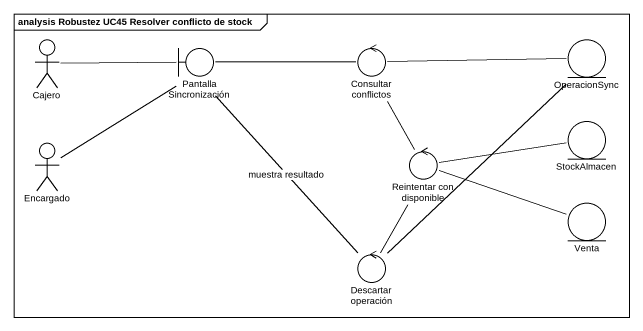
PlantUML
@startuml
mainframe analysis Robustez UC45 Resolver conflicto de stock
actor Cajero
boundary "Pantalla Sincronización" as Pantalla_Sincronización
control "Consultar conflictos" as Consultar_conflictos
entity OperacionSync
entity StockAlmacen
actor Encargado
control "Reintentar con disponible" as Reintentar_con_disponible
entity Venta
control "Descartar operación" as Descartar_operación
Cajero -right- Pantalla_Sincronización
Pantalla_Sincronización -right- Consultar_conflictos
Consultar_conflictos -right- OperacionSync
Consultar_conflictos -- Reintentar_con_disponible
Encargado -up- Pantalla_Sincronización
Reintentar_con_disponible -right- StockAlmacen
Reintentar_con_disponible -right- Venta
Reintentar_con_disponible -- Descartar_operación
Descartar_operación -up- Pantalla_Sincronización : muestra resultado
Descartar_operación -up- OperacionSync
@enduml
